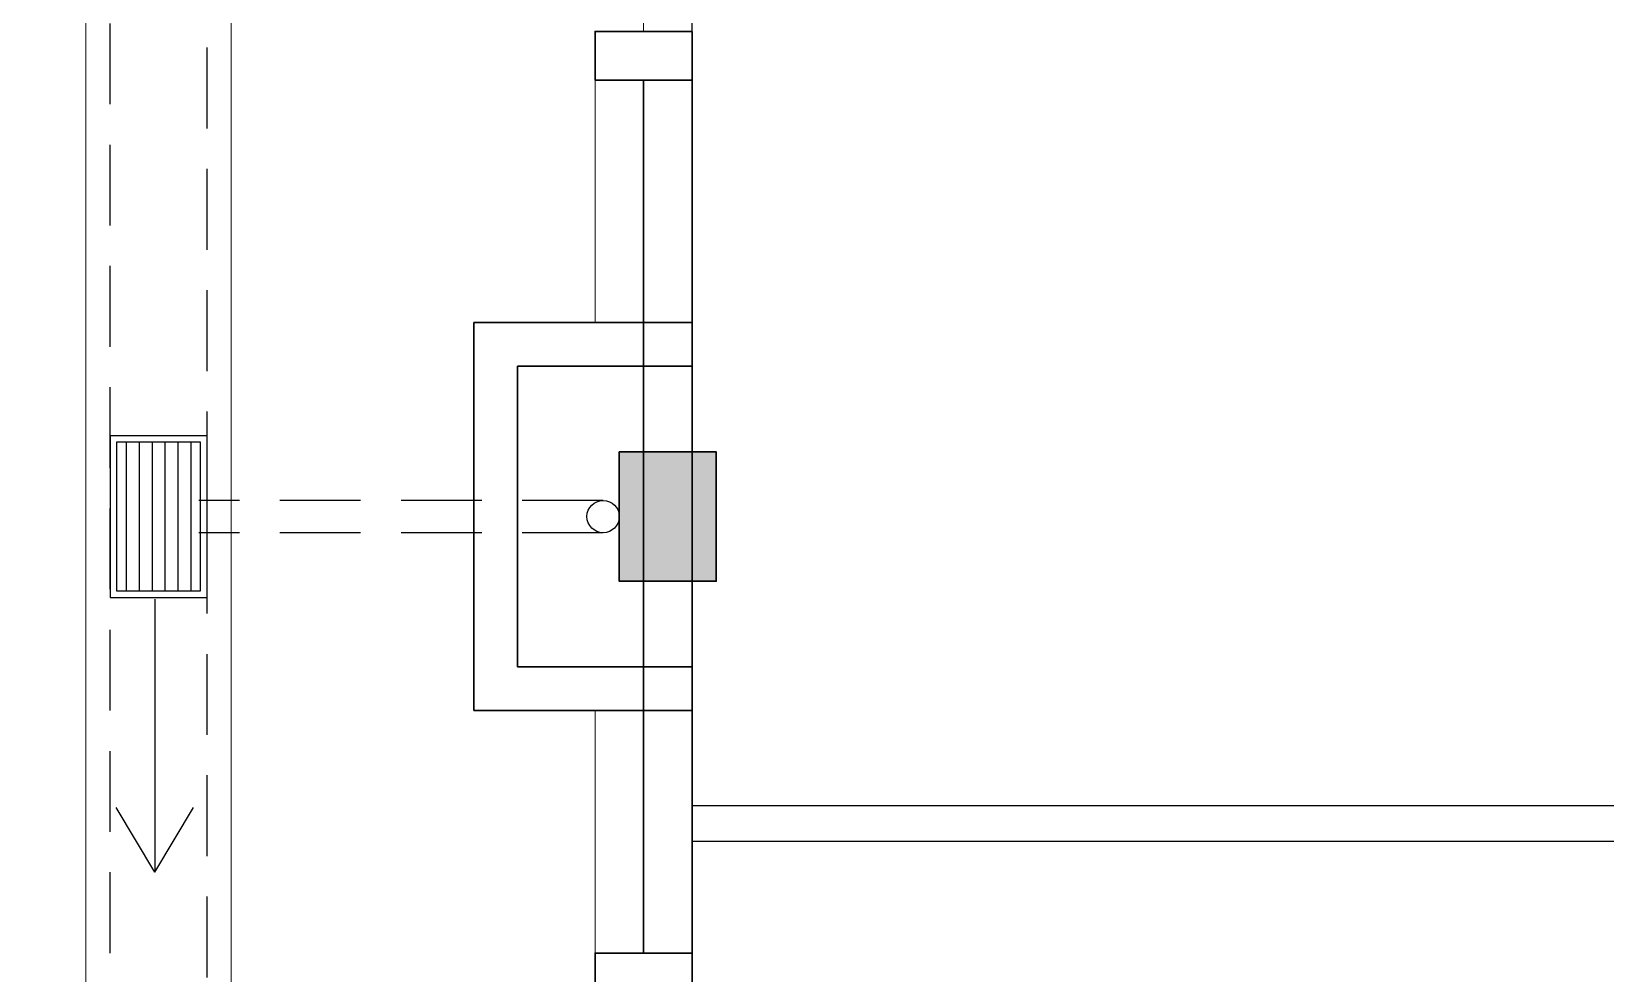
# Model space of a CAD drawing. Header units: inches. Extents: x -86493719 to 430035, y 21644 to 1519532.
# Drawn here: x 43666 to 48534, y 72391 to 75304 of the extents above; entities that cross this region are included whole.
import ezdxf

# ---------------------------------------------------------------- set-up
doc = ezdxf.new("R2010")
doc.units = ezdxf.units.IN
doc.header["$MEASUREMENT"] = 0
doc.linetypes.add('DASHED2', pattern=[0.375, 0.25, -0.125])
doc.linetypes.add('HIDDEN', pattern=[0.375, 0.25, -0.125])
for name, color, linetype, lineweight in [('COLUMN', 8, 'Continuous', 30), ('LW', 8, 'Continuous', 20), ('wall', 8, 'Continuous', 30), ('WIN', 8, 'Continuous', 18)]:
    doc.layers.add(name, color=color, linetype=linetype, lineweight=lineweight)
for name, color, linetype in [('DOWNPIPE', 8, 'Continuous'), ('drain', 8, 'Continuous'), ('E-DB', 1, 'Continuous'), ('MSGRATING', 8, 'Continuous'), ('partition', 8, 'Continuous')]:
    doc.layers.add(name, color=color, linetype=linetype)

# ---------------------------------------------------------------- blocks, each defined once
blk = doc.blocks.new('ARR')
at = {"layer": 'drain'}
for p, q in [((-2150568.8, -694433.7), (-2150768.5, -694314.1)), ((-2151412.9, -694433.7), (-2150568.8, -694433.7)), ((-2150568.8, -694433.7), (-2150768.5, -694553.3))]:
    blk.add_line(p, q, dxfattribs=at)

msp = doc.modelspace()

# ---------------------------------------------------------------- linework, layer by layer
at = {"layer": 'COLUMN'}
msp.add_lwpolyline([(45484.3, 74003.6), (45784.3, 74003.6), (45784.3, 73603.6), (45484.3, 73603.6)], close=True, dxfattribs=at)
msp.add_solid([(45484.3, 74003.6), (45784.3, 74003.6), (45484.3, 73603.6), (45784.3, 73603.6)], dxfattribs=at)
at = {"layer": 'DOWNPIPE', "linetype": 'HIDDEN', "ltscale": 1000}
for p, q in [((45434.3, 73853.6), (44184.3, 73853.6)), ((45434.3, 73753.6), (44184.3, 73753.6))]:
    msp.add_line(p, q, dxfattribs=at)
at = {"layer": 'DOWNPIPE'}
msp.add_circle((45434.3, 73803.6), 50, dxfattribs=at)
at = {"layer": 'drain', "linetype": 'DASHED2', "ltscale": 1000}
for points in [[(38409.3, 58028.6), (42409.3, 58028.6), (42409.3, 63028.6), (45909.3, 63028.6), (45909.3, 66078.6), (43909.3, 66078.6), (43909.3, 81528.6), (47909.3, 81528.6), (47909.3, 83503.6)], [(38709.3, 57728.6), (42709.3, 57728.6), (42709.3, 62728.6), (46209.3, 62728.6), (46209.3, 66378.6), (44209.3, 66378.6), (44209.3, 81228.6), (48209.3, 81228.6), (48209.3, 83503.6)]]:
    msp.add_lwpolyline(points, dxfattribs=at)
at = {"layer": 'E-DB'}
msp.add_lwpolyline([(46033.5, 58228.6), (44284.3, 58228.6), (44284.3, 61228.6), (47709.3, 61228.6), (47709.3, 67878.6), (45709.3, 67878.6), (45709.3, 79728.6), (49709.3, 79728.6), (49709.3, 82228.6), (55557.4, 82228.6)], dxfattribs=at)
at = {"layer": 'LW'}
for p, q in [((43834.3, 66003.6), (43834.3, 81603.6)), ((44284.3, 66453.6), (44284.3, 81153.6)), ((45409.3, 75153.6), (45409.3, 74403.6)), ((45409.3, 72453.6), (45409.3, 73203.6))]:
    msp.add_line(p, q, dxfattribs=at)
at = {"layer": 'MSGRATING'}
for p, q in [((43959.3, 74033.6), (43959.3, 73573.6)), ((43999.3, 74033.6), (43999.3, 73573.6)), ((44039.3, 74033.6), (44039.3, 73573.6)), ((44079.3, 74033.6), (44079.3, 73573.6)), ((44119.3, 74033.6), (44119.3, 73573.6)), ((44159.3, 74033.6), (44159.3, 73573.6))]:
    msp.add_line(p, q, dxfattribs=at)
for points in [[(44209.3, 74053.6), (43909.3, 74053.6), (43909.3, 73553.6), (44209.3, 73553.6)], [(44189.3, 74033.6), (43929.3, 74033.6), (43929.3, 73573.6), (44189.3, 73573.6)]]:
    msp.add_lwpolyline(points, close=True, dxfattribs=at)
at = {"layer": 'partition'}
for p, q in [((49689.3, 72908.6), (45709.3, 72908.6)), ((49689.3, 72798.6), (45709.3, 72798.6))]:
    msp.add_line(p, q, dxfattribs=at)
at = {"layer": 'wall'}
for p, q in [((45709.3, 72303.6), (45709.3, 75303.6)), ((45559.3, 72453.6), (45559.3, 75153.6)), ((45034.3, 74403.6), (45034.3, 73203.6)), ((45034.3, 74403.6), (45709.3, 74403.6)), ((45169.3, 74268.6), (45709.3, 74268.6)), ((45169.3, 74268.6), (45169.3, 73338.6)), ((45169.3, 73338.6), (45709.3, 73338.6)), ((45034.3, 73203.6), (45709.3, 73203.6))]:
    msp.add_line(p, q, dxfattribs=at)
for points in [[(45709.3, 75153.6), (45709.3, 75303.6), (45409.3, 75303.6), (45409.3, 75153.6)], [(45709.3, 72303.6), (45709.3, 72453.6), (45409.3, 72453.6), (45409.3, 72303.6)]]:
    msp.add_lwpolyline(points, close=True, dxfattribs=at)
at = {"layer": 'WIN'}
msp.add_lwpolyline([(45559.3, 75303.6), (45559.3, 75353.6), (45709.3, 75353.6), (45709.3, 75303.6)], close=True, dxfattribs=at)

# ---------------------------------------------------------------- block references
at = {"layer": 'drain', "rotation": 270}
msp.add_blockref('ARR', (738481.5, -2077864.9), dxfattribs=at)

doc.saveas('drawing.dxf')
